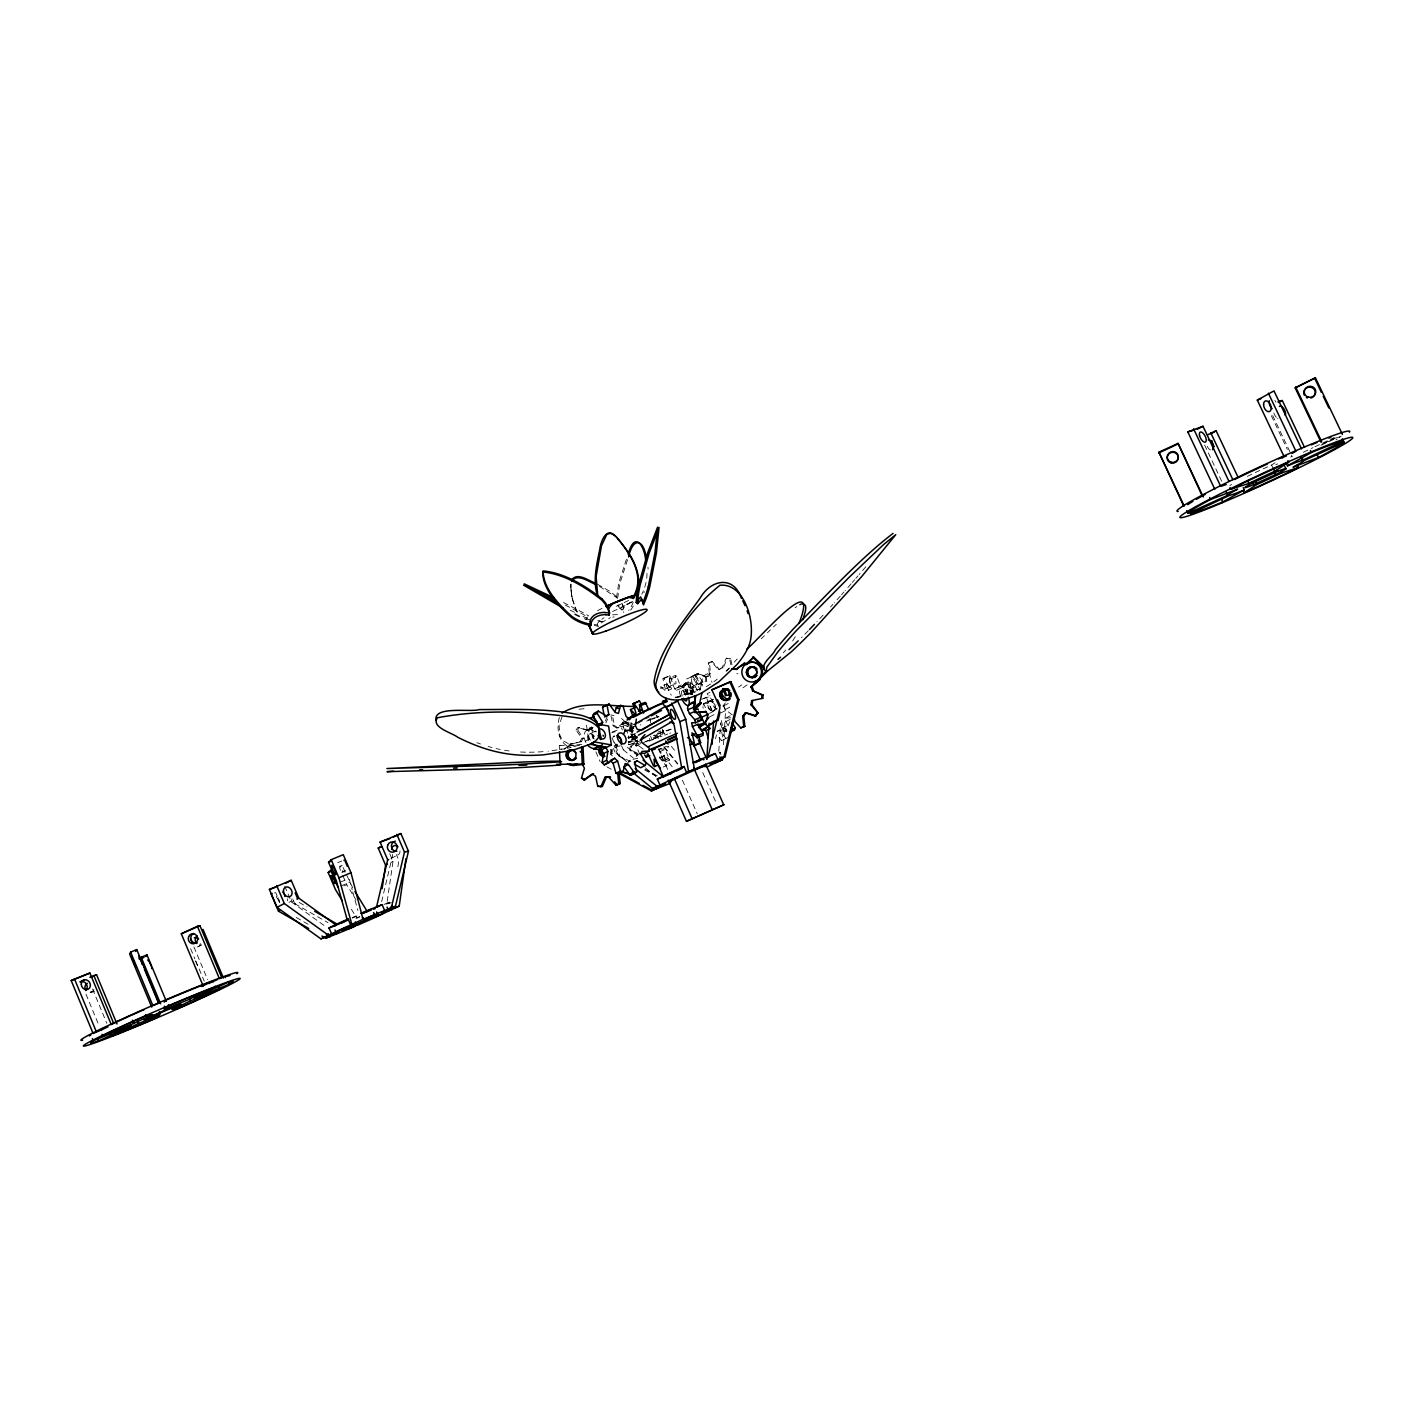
<?xml version="1.0" encoding="UTF-8"?>
<svg xmlns="http://www.w3.org/2000/svg" width="1424" height="1424" viewBox="0 0 1424 1424"><rect width="100%" height="100%" fill="white"/><g stroke="black" fill="none" stroke-linecap="round" stroke-linejoin="round"><path stroke-width="0.75" stroke-dasharray="5 3.75" d="M659.597 751.712L665.186 749.362L669.654 760.042L664.047 762.392L659.597 751.712L659.615 749.06L665.222 746.71L668.764 746.763L663.139 749.131L659.615 749.06M616.521 597.795L618.692 583.128L626.72 558.279M617.624 598.4L619.796 583.751L627.806 558.902M570.917 586.581L570.864 584.214M639.18 754.773L629.978 750.501L630.138 746.354L637.543 739.376L636.225 736.386M636.884 752.869L631.366 750.323L631.544 746.194L637.454 740.622M660.825 686.475L660.7 688.593L666.539 686.208L666.663 684.09L660.825 686.475L665.809 691.263L671.665 688.86L668.799 676.453L669.707 675.741L674.727 684.25L676.008 683.591L675.368 675.457L669.458 677.86L670.117 685.994L668.853 686.653L663.833 678.144L662.925 678.856L665.809 691.263M718.8 751.196L720.491 723.445M723.517 744.716L725.564 710.54L722.965 704.702M570.953 585.317L571.042 584.143M581.295 741.69L570.027 744.076L569.867 745.767L571.416 745.589L571.576 743.915L581.295 741.69L583.431 738.237L577.592 729.907L576.044 730.031L581.9 738.38L583.431 738.237M690.142 694.414L690.462 691.138L701.658 688.824L702.299 684.713L696.3 676.293L695.072 676.275L696.959 673.588L707.942 676.685L710.523 673.427L709.472 663.086L712.409 661.733L719.369 669.351L723.214 667.838L727.397 658.333L726.258 658.244L722.057 667.785L718.212 669.298L711.235 661.662L708.28 663.032L709.33 673.392L706.749 676.667L696.959 673.588M691.388 694.396L691.708 691.121L699.665 689.287M646.799 578.358L647.119 570.419M632.879 731.705L631.028 727.931L631.651 723.588M397.901 866.735L398.827 860.274L396.388 854.596M389.731 853.724L393.006 861.395L386.794 904.187L391.315 902.407M700.448 688.842L701.071 684.695L695.072 676.275M685.709 695.304L683.52 691.797L686.154 679.159L692.117 676.72L700.377 689.892L694.414 692.349L686.154 679.159M692.705 694.609L689.43 689.376L692.117 676.72M715.542 738.771L716.468 734.837M381.632 901.712L391.742 858.832M688.13 694.859L682.844 686.19L683.894 684.161L691.281 688.735L692.758 686.315L690.836 676.898L692.776 676.24L698.614 684.321L705.539 681.42L707.408 673.783L709.722 674.673L711.947 682.203M701.178 683.698L703.047 676.08L707.408 673.783M657.425 733.716L656.571 736.884L662.196 734.535L663.513 729.782L657.87 732.132M624.317 733.734L627.308 723.89L628.714 723.784L626.329 731.633M559.365 717.518C556.197 728.109 558.368 743.47 570.294 747.458M626.364 722.662L627.201 724.264L631.989 724.122M605.307 721.007L607.763 715.382M605.965 722.787L607.603 719.049M636.261 756.589L637.56 753.67M720.633 722.716L722.466 730.868L725.688 731.206L729.889 721.683M669.458 677.86L670.935 678.785L674.602 688.824L676.56 690.231L678.625 686.101L684.552 683.662L685.442 684.891L679.497 687.329L678.625 686.101M676.56 690.231L682.47 687.81L684.552 683.662M682.844 686.19L687.222 683.894L688.273 681.847L695.66 686.439L697.137 684.018L695.197 674.584L697.137 673.944L702.993 682.043L705.539 681.42M598.062 625.973C594.894 623.267 602.227 619.333 603.99 617.713M628.322 743.203L635.958 736.778M721.309 730.298L725.724 728.091L727.166 725.617L722.751 727.824L721.309 730.298L723.285 739.768L721.363 740.498L717.856 735.656M579.746 741.851L581.9 738.38M626.863 763.727L630.44 760.024M795.322 636.777L792.047 641.815M621.736 609.828C617.251 606.891 631.259 603.082 631.224 601.8M562.035 716.859L559.08 725.332L559.917 736.867M576.044 730.031L577.877 727.397L588.949 730.352L592.491 728.465L587.436 730.476L577.877 727.397M577.592 729.907L579.426 727.272M696.3 676.293L698.187 673.623M722.929 706.073L725.386 702.851M1322.006 444.252L1334.484 438.076M865.828 566.77L859.224 574.459M726.098 671.291L728.661 668.337M855.806 578.411L858.085 575.777M852.317 582.416L854.631 579.746M851.143 583.769L845.197 590.568M841.566 594.68L843.987 591.939M840.338 596.051L834.215 602.904M732.274 714.937L725.243 709.508L723.748 705.788L726.685 702.513M830.512 607.016L832.987 604.274M823.09 615.132L816.895 621.754M734.232 662.16L737.205 658.992M726.721 670.953L729.658 668.052M601.017 622.929L610.415 617.642M761.27 638.789L764.403 635.727M628.269 738.629L635.211 733.36M767.483 632.719L770.491 629.817M773.428 627.005L776.276 624.299M352.725 887.882L342.098 865.365L339.517 867.803L341.92 873.446M637.685 742.153L635.727 744.983L639.056 752.584M664.866 755.236L658.28 758.511L664.866 755.236L669.654 760.042M624.709 721.327A42.56 3.186 -23.9 0 0 622.697 722.573L620.205 725.92L622.448 729.871M635.353 734.998L632.897 738.629L637.24 739.145M631.953 726.311L629.123 730.014L632.897 738.629M713.922 681.651L717.233 679.141M626.133 721.879L617.998 727.878L614.598 725.653L612.391 715.631L610.932 715.702L613.157 725.759L616.556 728.002L624.709 721.968M795.108 607.817L796.853 606.553M747.155 684.908L740.48 689.501M738.593 687.062L741.868 684.855M1247.353 476.381A41.99 2.421 -24.8 0 1 1271.596 465.043L1275.103 462.729M710.558 684.018L703.741 688.273M663.851 756.162L666.841 765.471L665.987 766.023L659.543 756.838L659.882 760.523M631.437 602.032L625.99 605.147A24.973 13.012 -60.8 0 0 622.163 610.095L622.128 610.059A30.83 15.931 -60.3 0 1 618.621 604.897M592.704 727.735L589.394 729.48L589.358 727.895L592.295 726.347M587.151 729.996L591.565 727.664M690.836 676.898L695.197 674.584M692.776 676.24L697.137 673.944M683.894 684.161L688.273 681.847M703.047 676.08L705.361 676.97L709.722 674.673M585.246 741.281L589.661 738.967M692.758 686.315L697.137 684.018M589.322 734.197L593.434 732.043M198.381 946.586L201.692 944.86M698.614 684.321L702.993 682.043M691.281 688.735L695.66 686.439M612.854 737.009L614.776 736.012M288.093 894.058L291.457 901.962L293.273 901M689.59 694.093L692.509 692.58L687.222 683.894M631.028 727.931L633.965 726.4M710.024 692.171L707.105 693.684L716.023 705.058M390.977 858.512L398.417 854.667M701.694 699.326L709.989 695.713M391.155 862.357L393.006 861.395M615.257 747.796L617.446 746.657M704.577 703.296L708.974 701.035M709.223 701.445L713.353 699.326M626.756 761.715L615.008 752.139L610.593 754.417L613.958 757.141M621.54 745.784L623.338 749.843L627.735 747.582L639.643 757.301M713.673 710.701A5.126 3.275 62.8 0 0 712.926 702.619A5.126 3.275 62.8 0 0 707.728 704.916A5.126 3.275 62.8 0 0 713.673 710.701L716.806 709.099M723.748 705.788L728.127 703.563L729.64 707.283L725.243 709.508M709.526 713.353L713.922 711.11A5.625 3.578 62.8 0 0 713.015 702.263A5.625 3.578 62.8 0 0 707.39 704.862A5.625 3.578 62.8 0 0 713.922 711.11M709.526 716.931L713.958 714.688L706.108 697.048M721.149 712.783L725.564 710.54M727.878 725.065L725.777 721.648L725.742 718.07L730.138 715.863M725.777 721.648L730.192 719.423M717.002 731.687L719.939 730.209L725.795 738.291L721.363 740.498M723.285 739.768L727.717 737.579M1303.352 452.245L1312.999 447.652M1314.939 446.744L1334.252 437.577M616.236 606.304L630.227 599.7M386.135 904.187L388.77 902.816L384.996 904.222M1323.982 443.345L1339.824 436.1M1320.974 445.249L1341.177 436.047M352.351 918.124L358.011 915.561M384.053 904.436L389.838 901.908M356 918.195L359.72 916.522M690.426 694.218L691.957 692.812L691.477 694.378M628.892 738.059L636.297 735.247M637.169 738.113L633.84 739.572A32.396 9.274 -17 0 1 628.465 741.619M352.12 917.59L356.071 915.899M359.756 917.02L356.854 918.249L350.197 907.284M663.139 767.038L666.841 765.471M664.154 760.452L669.761 758.084M654.684 738.166L660.113 735.888M340.567 882.043L346.317 879.64L346.246 877.682M340.834 886.013L349.378 882.435M343.914 885.924L346.744 884.749L356 899.861M339.25 866.557L342.098 865.365M628.109 741.744L636.528 745.411L642.064 743.114M643.541 742.58L647.226 741.05M649.291 740.925L654.862 738.611M341.76 872.342L345.765 870.669M627.646 730.334L633.306 727.984M632.541 734.766L635.62 733.485M337.719 862.677L341.724 861.004M624.566 730.601L622.697 724.442L628.215 722.164L632.559 736.528M622.697 724.442L631.259 728.038L636.813 725.742M631.686 739.537L637.08 737.312M683.52 691.797L689.43 689.376M675.368 697.724A40.744 3.044 -23.9 0 1 684.179 694.538L693.061 691.352M668.853 686.653L676.008 683.591M666.076 688.735L671.95 686.332M674.602 688.824L686.279 683.965M663.833 678.144L669.707 675.741M662.925 678.856L668.799 676.453M670.935 678.785L676.863 676.382L680.512 686.386L682.47 687.81M682.132 690.836L693.452 686.101M622.697 722.573L628.287 720.33M671.274 729.302L656.927 734.499M669.689 733.324L670.651 732.968M667.749 734.036L664.866 735.087M658.992 716.788L657.069 717.482M670.704 729.106L656.909 733.894M655.165 718.159L652.317 719.173M662 736.119L660.113 736.778M658.458 716.45L656.001 717.304M612.391 731.847L619.689 729.319M611.644 732.879L615.293 731.616M703.634 698.65L711.413 695.962M651.373 719.494L644.075 721.932M658.226 737.436L644.413 741.922M655.182 717.571L651.177 718.924M653.26 735.763L655.076 735.14A5.571 1.78 67.4 0 1 652.619 737.027M650.394 719.173L648.062 719.921M579.693 745.126L567.197 748.348M90.602 992.475L93.753 991.549M687.009 693.648L691.601 692.723M717.393 730.904L719.939 730.209M293.113 899.79L294.768 903.67L299.271 902.496L306.979 906.892M632.203 725.421L623.908 727.005L620.312 726.329M638.7 743.488L628.393 744.485L639.002 745.802M617.678 744.894L614.064 745.784L618.39 755.788L629.639 761.858M628.429 741.904L637.382 740.533M274.547 892.901L275.704 892.634L279.763 902.246M632.968 759.348L638.878 758.013M565.666 748.65L548.044 751.231M612.676 617.126L614.207 616.895M612.48 614.83L619.636 614.509M618.39 755.788L631.544 761.911M579.105 709.241L586.759 708.44M629.978 750.501L631.366 750.323M630.138 746.354L631.544 746.194M633.573 730.815L625.296 730.245L630.885 730.939M725.688 731.206L726.845 731.082L722.466 730.868M570.027 744.076L571.576 743.915M559.454 749.647L559.294 745.589L560.878 745.428L561.056 749.469M627.61 737.276L637.614 736.261M679.996 696.888L673.552 697.262M587.436 730.476L588.949 730.352M616.556 728.002L617.998 727.878M613.157 725.759L614.598 725.653M589.358 727.895L593.132 727.735M725.742 718.07L732.452 717.785M559.294 745.589L582.932 744.521M690.462 691.138L691.708 691.121M701.071 684.695L702.299 684.713M706.749 676.667L707.942 676.685M736.831 673.712L737.935 673.748M709.33 673.392L710.523 673.427M718.212 669.298L719.369 669.351M722.057 667.785L723.214 667.838M708.28 663.032L709.472 663.086M711.235 661.662L712.409 661.733M731.989 664.741L730.637 658.636L729.497 658.564L731.313 666.717M726.258 658.244L730.637 658.636M586.083 618.835A25.045 2.047 26.8 0 0 586.706 619.404L589.963 619.315M624.762 730.192L630.529 730.904M504.559 750.27L508.991 750.946M591.494 726.774L593.541 738.7M496.086 748.579L500.269 749.487M488.076 746.461L492.028 747.564M610.86 714.83L614.047 715.756M476.915 742.687L480.529 744.022M629.924 722.876L635.086 725.03M640.408 742.402L633.84 739.572L632.968 736.706M563.495 602.53L581.134 611.644A31.417 2.545 26.7 0 1 588.753 615.916M565.186 605.022L580.476 612.961A31.186 2.545 26.7 0 1 587.738 617.037M597.457 584.214L610.522 591.743L618.283 598.062M599.415 586.296L617.001 597.849M645.232 769.298L660.861 777.735M644.627 769.939L655.877 776.027M606.855 766.842L612.658 769.975M294.768 903.67L328.001 922.645M296.21 917.465L309.382 924.995M722.751 727.824L728.18 731.153M675.368 675.457L676.863 676.382M587.4 618.443L587.453 618.479A31.186 2.51 26.7 0 1 582.202 616.076M291.457 901.962L325.242 926.294M643.239 749.131L637.204 744.663L636.884 740.8M623.338 749.843L633.52 758.155M645.392 767.856L658.974 778.928M621.54 718.444L624.424 721.149M666.663 684.09L671.665 688.86M659.276 757.586L664.047 762.392M671.398 746.39L676.738 753.011M664.456 747.084L677.788 763.691M663.709 746.817L677.593 764.154M658.155 749.149L673.392 768.248M344.056 872.271L342.703 870.527L342.508 872.111M577.272 612.267L572.857 600.857M666.539 686.208L671.309 695.215M576.489 611.822L572.145 597.51M1272.718 415.559L1292.28 456.784M1271.347 415.701L1287.332 449.414M1271.596 465.043L1273.109 468.211M1204.615 445.018L1222.201 482.344M703.438 703.242L706.055 709.116M719.832 752.281L720.847 754.542M702.762 772.573L716.575 803.723M662.356 729.141L665.008 735.122M662.516 730.281L664.278 734.268M682.381 780.174L697.226 813.727M656.553 734.606L658.28 738.486M658.547 748.846L667.838 769.85M650.59 736.208L652.281 740.071M612 737.828L619.814 755.592M613.388 748.472L615.008 752.139M595.855 751.836L600.198 761.733M626.293 723.677L625.812 722.591A36.009 2.688 -23.9 0 0 627.575 722.716M389.215 902.104L389.838 903.581M342.721 875.333L346.744 884.749M284.747 886.155L287.256 892.083M193.913 946.924L207.601 979.57M190.602 948.651L194.874 958.85M195.729 960.88L201.71 975.137M202.564 977.167L204.273 981.243M195.604 961.147L198.132 967.163M92.56 988.95L106.818 1023.358M85.992 994.201L98.737 1024.977M559.062 734.108L562.925 740.729L571.629 745.322A64.294 18.103 -16.9 0 0 574.121 745.856M631.259 728.038L636.528 745.411M705.361 676.97L707.586 684.481M349.325 879.409L352.173 889.769M352.743 891.851L357.887 910.506M631.508 722.787L631.864 724.229A9.434 2.955 67.5 0 0 631.33 731.562A9.434 2.955 67.5 0 0 637.151 741.423M721.345 720.58L723.623 730.743M725.724 728.091L726.525 731.883M572.573 600.287L571.861 595.873M571.95 596.976L571.38 592.669M650.003 718.194L650.964 724.389M571.7 595.357L571.184 591.12M586.51 725.172L588.753 740.978M571.024 589.625L571.273 592.224M647.938 567.268L648.116 569.155M571.131 590.729L570.846 586.795M623.605 608.244L623.676 609.347M570.828 585.478L570.935 587.898M279.335 900.199A5.18 4.112 62.4 0 1 276.238 893.56M292.116 898.722A5.037 4.735 80.8 0 1 288.805 902.407M279.745 902.407A5.055 4.77 80.8 0 1 278.374 897.031M287.684 898.847A5.055 4.77 80.8 0 1 287.256 900.858M400.002 851A5.002 3.756 62.8 0 1 394.697 854.382M392.526 854.382A4.984 3.756 62.8 0 1 391.564 858.067M616.948 743.933A5.34 3.596 62.7 0 1 612.658 747.6M617.482 745.5A5.358 3.596 62.7 0 1 614.047 742.1M613.797 737.045A5.358 3.596 62.7 0 1 614.011 736.706M612.124 749.238A5.18 5.055 83.7 0 1 610.7 754.489M610.665 749.416A5.198 5.055 83.7 0 1 610.611 752.495M660.238 731.776A5.091 1.638 67.4 0 1 660.309 735.799A5.091 1.638 67.4 0 1 657.621 733.52M654.933 735.033A5.091 1.62 67.4 0 1 652.797 736.956M717.198 708.636A5.144 3.275 62.8 0 1 712.765 704.933A5.144 3.275 62.8 0 1 713.104 699.504M719.102 752.424A38.412 1.78 -23.9 0 1 719.316 753.332M94.518 991.211A4.948 4.575 80.3 0 1 90.638 991.424M93.806 989.52A4.966 4.575 80.3 0 1 88.786 992.51M201.015 945.127A4.895 4.041 62.6 0 1 199.413 945.162M200.357 943.507A4.895 4.041 62.6 0 1 196.53 946.96M1274.854 400.411A5.696 3.453 68.3 0 1 1275.957 402.173M1210.489 449.948A5.358 3.097 68 0 1 1206.751 444.751M1277.969 418.46A5.393 2.296 62.4 0 1 1277.666 418.318M1276.349 417.268A5.393 2.296 62.4 0 1 1273.839 412.978M1275.797 464.651A22.428 1.299 -24.8 0 1 1277.72 463.904M1340.073 437.043A86.312 4.984 -24.8 0 1 1339.272 437.666M1337.189 439.108A86.312 4.984 -24.8 0 1 1335.89 439.927M1229.855 485.531A41.99 2.421 -24.8 0 1 1231.618 484.516M1290.678 457.033A41.99 2.421 -24.8 0 1 1291.782 456.606M623.73 733.538A42.72 2.795 -27.4 0 1 632.096 726.756M638.094 723.196A42.72 2.795 -27.4 0 1 649.202 716.984M676.542 697.742A36.009 2.688 -23.9 0 1 691.227 694.253M632.683 601.515A29.762 3.667 -23.9 0 1 612.231 611.59M586.492 619.458A29.762 3.667 -23.9 0 1 587.56 617.019M597.528 610.718A29.762 3.667 -23.9 0 1 603.278 607.763M620.472 609.009A31.061 16.038 -60.3 0 1 617.856 605.2M644.378 591.708A30.687 15.789 -60.5 0 1 643.915 592.758M646.051 582.487A30.901 15.895 -60.5 0 1 641.815 594.235M574.424 612.284A31.186 2.51 26.7 0 1 570.276 610.184M586.136 619.529A30.972 2.51 26.7 0 1 584.285 618.692M596.994 624.958A30.847 20.381 -4 0 1 594.146 624.299M598.418 626.311A30.616 20.239 -4 0 1 594.271 625.403M621.523 603.349A30.687 20.328 -4.3 0 1 623.641 612.427M622.27 603.687A30.919 20.47 -4.3 0 1 623.463 612.089M633.288 605.894A29.762 28.961 -80.9 0 1 630.262 610.647M602.548 621.594A29.762 28.961 -80.9 0 1 598.952 620.722M633.235 602.138A29.851 29.05 -80.9 0 1 628.678 610.415M602.708 621.647A29.851 29.05 -80.9 0 1 597.279 620.526M694.111 692.189A5.465 1.869 67.6 0 1 693.524 686.048A5.465 1.869 67.6 0 1 697.422 690.426M687.988 694.129A5.465 1.851 67.6 0 1 687.97 688.415A5.465 1.851 67.6 0 1 692.028 694.449M543.042 751.676A74.457 25.935 -7.8 0 1 523.053 752.121A73.603 25.632 -7.8 0 1 518.229 751.872M594.217 738.878A5.411 3.667 62.4 0 1 592.936 733.431A5.411 3.667 62.4 0 1 596.175 731.206M656.108 715.168A64.632 18.37 -17.1 0 1 656.998 716.325A65.362 18.565 -17.1 0 1 657.55 717.589L656.695 714.777A65.379 18.494 -17.1 0 1 656.784 717.554M627.486 733.271A5.037 1.566 67.5 0 1 629.426 731.331A5.037 1.566 67.5 0 1 632.025 738.967A5.037 1.566 67.5 0 1 628.358 735.852M637.222 737.24A5.037 1.566 67.5 0 1 633.609 732.897A5.037 1.566 67.5 0 1 633.627 727.967M785.781 649.985A65.023 14.276 -37.8 0 1 783.289 652.851M808.298 630.707A70.648 8.491 -46 0 1 801.409 637.667M686.671 694.093A10.253 3.489 67.6 0 1 686.475 683.894A10.253 3.489 67.6 0 1 693.613 692.687M680.458 695.766A10.253 3.471 67.6 0 1 680.547 686.332A10.253 3.471 67.6 0 1 687.383 694.467M688.415 694.111A5.465 1.851 67.6 0 1 688.362 688.344A5.465 1.851 67.6 0 1 692.402 694.253M682.292 696.087A5.465 1.851 67.6 0 1 682.06 690.871A5.465 1.851 67.6 0 1 685.531 694.342M590.301 740.249A10.164 6.871 62.4 0 1 592.722 727.255M585.887 742.563A10.146 6.871 62.4 0 1 586.118 730.69A10.146 6.871 62.4 0 1 596.247 733.36M620.223 745.784A5.856 3.916 62.7 0 1 614.011 742.758M613.388 736.831A5.856 3.916 62.7 0 1 614.171 735.816M593.185 738.789A5.411 3.667 62.4 0 1 592.473 733.253A5.411 3.667 62.4 0 1 596.3 731.9M588.521 740.658A5.411 3.667 62.4 0 1 589.02 734.375A5.411 3.667 62.4 0 1 594.538 736.493M564.189 749.255A9.737 9.452 84 0 1 574.584 746.123M567.055 747.707A9.719 9.434 84 0 1 575.349 745.713M611.145 749.362A5.678 5.536 83.7 0 1 610.415 754.026M649.718 738.344A5.571 1.762 67.4 0 1 647.849 740.302M640.551 724.62A9.416 2.973 67.5 0 1 640.942 725.172M637.222 737.365A5.037 1.566 67.5 0 1 633.395 733.271A5.037 1.566 67.5 0 1 633.787 728.501M703.207 708.244A5.607 3.578 62.8 0 1 702.958 706.642M703.118 705.254A5.607 3.578 62.8 0 1 708.992 704.898A5.607 3.578 62.8 0 1 710.113 712.979M630.405 730.886L629.194 730.263L630.298 730.868M636.884 745.784L635.798 745.215L636.884 745.784"/><path stroke-width="1.5" d="M633.449 597.991L633.466 596.727A31.915 26.113 -50.6 0 0 637.863 578.571C636.688 563.245 626.987 550.305 617.785 538.628M635.994 707.283L630.44 709.561L633.057 716.664M151.745 968.605L151.638 967.608M712.089 744.343L713.549 721.042M706.82 759.241L709.116 723.285M692.42 726.525L698.347 724.068L703.225 733.271L703.064 735.371L697.173 737.863L697.315 735.763L692.42 726.525L691.637 722.787L695.517 722.733L701.462 720.259L700.75 717.233L695.428 711.252L693.737 707.265C700.181 697.297 685.585 703.314 687.81 709.722L689.501 713.709L694.805 719.707L695.517 722.733M752.584 690.765L762.036 695.037L761.715 698.347L762.766 698.312L763.086 695.019L752.584 690.765L751.089 686.849L759.74 679.746L758.672 679.729M1183.878 506.285L1158.922 452.209L1178.057 443.345L1203.244 496.976M700.537 724.674L700.021 728.91L702.139 731.117L707.39 727.041L710.38 728.34L705.966 730.565L702.975 729.266L707.39 727.041M687.507 737.774L688.807 737.205L693.862 745.838L694.841 745.215L691.993 732.844L697.173 737.863M636.35 719.12L635.442 725.635L637.293 729.426L641.085 729.836M357.691 925.173L369.902 919.815A37.736 1.549 -23.5 0 0 386.563 912.036L399.218 906.091L405.965 858.619M391.707 909.794L392.33 905.486M382.113 888.701L385.584 865.222L378.214 848.045L380.048 847.066M644.983 734.588L641.298 738.522L641.637 742.385L649.166 747.992L649.291 751L641.993 751.427L640.693 754.346L646.193 763.3L645.054 765.507L637.276 760.914L634.695 762.125L636.635 772.111L634.517 772.894L628.34 764.457L625.154 763.584L622.947 771.915L620.419 771.06L617.571 760.986L614.634 758.262L608.813 762.641L606.553 760.345L607.87 751.391L605.983 747.529L598.116 746.746L593.701 749.042L598.116 746.746M608.813 762.641L604.363 764.902L602.103 762.623L603.438 753.688L601.569 749.825L593.701 749.042M751.623 700.644L752.709 700.608L752.068 704.755L758.12 713.21L750.982 704.809L751.623 700.644L762.766 698.312M591.28 623.748L591.067 625.474A31.666 21.004 20.3 0 1 571.772 617.66C558.973 606.41 542.402 589.269 542.758 571.985C564.189 573.961 585.086 586.83 601.854 600.145A31.524 20.808 20.5 0 1 609.241 615.043L609.543 612.961A27.608 18.138 19.6 0 0 605.04 612.623M609.223 615.008L609.241 614.972A26.842 17.622 19.6 0 0 606.037 614.865M1202.105 495.552L1178.057 443.345M693.328 707.55L695.944 695.588A36.526 15.397 -32.2 0 0 701.979 692.776L718.906 681.776L736.813 664.705A75.365 32.236 -32.1 0 0 743.702 655.538A74.44 31.826 -32.1 0 0 748.704 646.158C756.998 626.72 745.82 582.701 719.957 585.264C689.572 609.454 665.15 646.318 655.788 684.09A74.084 31.47 -32.5 0 0 656.624 689.127A74.92 31.826 -32.5 0 0 662.302 696.389C672.573 702.513 685.46 699.736 695.944 695.588M701.979 692.776L699.255 705.094L687.81 709.722M377.52 906.91L376.488 907.213L387.666 859.776L380.083 842.082L400.892 833.556L408.474 851.178L395.463 906.305L391.725 907.978L391.102 906.518M362.39 917.999L363.031 919.477L366.591 917.946A37.736 1.549 -23.5 0 1 384.64 910.577L391.404 907.515L404.469 852.086L396.869 834.375M709.294 756.696L708.084 756.892L719.939 707.888L711.875 689.803L730.85 681.615L738.914 699.682L725.083 756.785L720.722 758.743L719.885 756.856M718.034 720.58L720.081 712.089M692.776 762.677A38.412 1.78 -23.9 0 1 715.293 753.616L717.981 759.668L723.926 756.981L737.792 699.718L729.693 681.598M648.258 586.813L655.04 552.352L657.603 527.129L647.689 552.832L638.646 584.855A31.381 6.675 -76.4 0 0 636.225 602.459L637.632 603.847A31.168 6.622 -76.4 0 1 640.106 585.193L649.13 553.188L659.045 527.467L656.464 552.69L649.664 587.151A31.399 6.711 -76.4 0 1 643.452 604.826M627.236 719.084L634.463 714.706L628.821 718.853L625.937 716.13L623.125 706.268L620.633 705.378L618.425 713.442L615.257 712.498L609.098 704.079L602.583 707.141L604.096 715.026M615.132 711.733L616.236 707.71L620.633 705.378M803.029 619.689C803.581 615.417 809.455 604.15 802.157 603.723M593.63 773.748L584.036 779.96L581.473 778.056L584.427 768.248L582.558 764.581L584.089 764.368L572.626 765.56M707.799 726.115L717.269 719.921L707.799 726.115L705.147 724.175L708.191 714.225L704.987 711.591L694.787 712.641M598.774 732.844L599.006 726.774L595.926 722.431A73.656 25.347 -7.6 0 0 590.034 718.533A72.784 25.045 -7.6 0 0 580.974 715.222C547.706 707.817 513.263 709.633 479.407 709.561C470.828 712.534 433.074 705.432 436.047 720.384M628.554 556.909C633.342 535.976 644.057 539.447 646.3 558.511M799.113 623.142C821.292 565.524 755.468 643.292 746.603 649.273M628.215 554.363C634.036 531.49 643.862 543.808 645.606 559.543M584.036 779.96L592.135 773.997L595.535 776.24L597.742 786.297L600.91 786.653L605.004 777.273L610.487 777.237L605.004 777.273M600.91 786.653L602.388 786.368L606.464 777.023M893.062 533.413C860.399 558.19 825.066 596.638 793.933 628.287A69.562 8.224 -46 0 0 786.974 635.994A70.328 8.295 -46 0 0 775.226 649.914C772.876 656.108 757.853 665.293 765.987 671.523A34.781 4.094 -45.9 0 0 767.465 671.096L791.263 651.854A71.556 8.491 -46 0 0 800.519 643.043A70.666 8.384 -46 0 0 810.63 632.95L861.573 576.702L895.749 534.676L883.841 544.342L849.202 577.236L796.354 630.618A69.58 8.117 -46 0 0 789.394 638.326A70.346 8.206 -46 0 0 777.629 652.228L766.895 667.055L765.987 671.523L750.911 687.418L767.465 671.096M606.962 704.791L608.867 714.67L606.25 715.809L598.311 711.092L597.119 713.246L602.69 722.306L601.337 725.225L597.546 725.403M571.647 580.013C577.29 571.754 588.806 580.903 595.606 583.27M571.736 581.117C577.379 572.84 588.877 582.007 595.695 584.374M729.996 732.274L734.41 730.067L735.407 728.002L732.274 722.858M636.225 602.459L640.622 596.816L642.438 601.569M644.645 754.951L646.158 757.159L647.938 753.599L653.296 765.578L654.666 766.557L658.369 765.008M637.845 603.473L641.779 599.023L643.452 604.541M1321.08 442.294L1295.164 387.862L1315.42 377.823L1342.423 434.445M130.616 952.122L152.92 1005.682L159.043 1003.066L136.74 949.577L130.616 952.122L129.602 953.991L151.727 1007.106M602.69 722.306L598.276 724.638L592.74 715.596L593.933 713.442L598.311 711.092M135.672 951.463L136.74 949.577M1295.164 387.862L1315.42 377.823M166.359 1001.357L146.957 954.863L141.19 957.266L140.157 958.975L141.368 962.001M145.871 956.59L146.957 954.863M605.787 606.143A31.844 25.97 -51.2 0 0 607.247 607.033L608.422 605.307L631.882 596.104L633.466 596.727M708.849 717.518L704.293 723.214L699.059 711.448M634.178 771.879L632.327 774.514L621.291 771.63L630.921 774.763L632.772 772.128M734.873 720.099L733.752 720.188L740.765 727.878L743.737 726.525L742.669 716.13L745.268 712.854L755.147 715.987L757.052 713.299M755.147 715.987L758.12 713.21M740.765 727.878L744.841 726.418L743.773 716.041L746.372 712.783L756.215 715.898M678.287 776.97L668.586 781.278L678.305 776.988M745.428 664.616L753.688 657.105L763.958 667.073M746.532 664.67L753.688 657.105M763.62 669.244L764.385 668.443L752.602 657.034M814.439 624.353L809.526 629.461M686.457 821.31L724.015 804.685L686.457 821.345L668.265 780.174M164.187 1002.122L166.377 999.951A77.537 3.222 -23.3 0 1 212.959 981.1L213.28 981.83M334.355 926.098L336.224 925.173L298.791 898.135L291.208 880.299L269.403 889.466L276.986 907.355L320.934 938.861L333.483 932.934A37.736 1.549 -23.5 0 1 350.642 924.924L348.115 918.961L347.189 919.69L336.206 880.281L328.552 862.321L331.205 859.687L343.273 854.667L350.998 872.734L363.031 919.477M562.035 713.157C583.039 699.7 610.843 706.767 634.499 706.393M342.33 900.876L335.423 889.502L328.179 872.52L330.688 870.117L337.969 887.205M110.431 1034.536L111.161 1036.316A77.555 3.008 -23.3 0 0 156.515 1017.751L159.541 1014.849L158.651 1012.713M164.33 1006.145L165.54 1009.082L168.851 1005.896A77.555 3.008 -23.3 0 1 215.416 986.939L215.113 986.209M693.452 709.65L700.964 702.584M694.698 709.579L700.697 703.937M751.089 686.849L759.74 679.746M356.427 925.315L347.171 929.338L356.481 925.244M338.058 931.029L347.616 926.882L338.04 931.065M777.967 659.365L780.53 657.176M594.004 741.868C599.896 738.718 602.352 730.049 596.389 725.653A73.71 25.258 -7.6 0 0 590.497 721.772A72.838 24.956 -7.6 0 0 581.437 718.479C534.249 711.199 484.338 708.938 437.382 717.767C430.867 727.468 451.817 732.612 457.745 737.258C475.313 746.158 494.253 752.798 513.957 754.649A73.639 25.561 -7.8 0 0 523.462 755.29A74.493 25.863 -7.9 0 0 543.47 754.845L572.039 750.537L590.07 744.289A36.081 12.335 -7.9 0 0 594.004 741.868L611.341 744.912L608.582 726.044L596.816 723.89M752.228 677.237L755.752 674.442M630.44 709.561L635.068 714.172L636.03 713.175L633.004 703.848L639.429 700.928L641.298 704.15M639.429 700.928L633.004 703.848M350.642 924.924L363.672 918.996M604.363 764.902L607.283 762.712M640.07 740.213L672.644 721.274M731.776 668.746L735.852 669.387L744.218 663.246L746.692 664.296A9.897 9.79 -87.4 0 1 761.733 668.159A9.897 9.79 -87.4 0 1 754.15 681.882M735.852 669.387L745.322 663.299M634.232 724.513L665.916 706.108M694.378 769.013L686.688 772.627L683.983 766.521L681.704 767.928L674.246 725.546L666.076 707.141L677.557 700.697L685.781 719.227L694.378 769.013L692.99 769.85M674.745 702.708L677.557 700.697M141.83 964.137L141.706 963.087M1282.098 458.083L1285.605 455.769L1285.997 456.57M1229.998 487.631L1230.745 489.233L1248.866 483.43A42.008 2.314 -24.8 0 1 1274.605 471.397L1288.667 462.23L1287.901 460.628M1243.188 490.906L1244.078 492.793L1256.84 484.516A42.008 2.314 -24.8 0 0 1281.831 472.857L1298.51 467.499L1297.246 464.847M642.544 729.853L644.324 728.732M698.187 734.837L700.697 742.741L693.862 745.838M637.08 732.15L669.814 714.1M638.415 735.176L671.167 717.144M1283.647 455.68L1257.303 400.108L1273.999 390.906L1301.536 448.88M1207.463 434.925L1216.114 430.707L1238.15 477.449M1211.13 433.804L1216.114 430.707M644.947 728.34L645.909 727.753M647.208 726.97L648.579 726.151M649.611 725.546L651.409 724.496M652.139 724.086L654.381 722.822M1292.155 453.348L1295.929 451.212L1268.375 393.166M654.755 722.609L661.768 718.764M1189.734 511.821L1190.642 513.744A86.33 4.753 -24.8 0 0 1222.753 501.942L1244.362 489.892L1243.277 487.578M1286.548 463.868L1287.492 465.844L1311.397 452.512A86.33 4.753 -24.8 0 1 1343.063 441.173L1342.12 439.197M335.85 924.888L345.089 920.972L343.131 922.022M102.154 1029.588L93.112 1033.521L71.2 980.549L89.908 973.037L110.93 1023.731M89.908 973.037L71.2 980.549M669.28 742.563L671.469 741.477M341.101 923.357L342.258 922.752M609.098 704.079L602.583 707.141M592.74 715.596L597.119 713.246M285.726 883.218L291.208 880.299M662.552 718.337L664.154 717.5M604.47 717.002L608.867 714.67M664.937 717.073L667.322 715.827M622.715 771.399L619.155 773.285L620.188 783.52L617.286 784.838L615.862 785.105L609.027 777.486M276.986 907.355L284.319 903.528L328.339 935.176M1214.814 489.269L1187.812 431.881L1203.013 426.274L1228.983 481.401M296.94 899.096L298.791 898.135M1197.228 429.3L1203.013 426.274M668.123 715.418L669.689 714.599M694.004 762.588L699.967 759.846M601.569 749.825L605.983 747.529M611.341 744.912L606.909 747.208L590.07 744.289M1278.467 402.476L1282.259 400.5L1304.526 447.385M385.584 865.222L387.435 864.261M370.863 909.651L368.78 910.666M603.438 753.688L607.87 751.391M701.694 717.18L707.853 714.385M602.103 762.623L606.553 760.345M331.614 933.877L328.98 928.003L331.098 926.935A37.736 1.655 -23.5 0 1 348.115 918.961M614.634 758.262L610.184 760.523L613.121 763.246L615.969 773.303L618.497 774.158L622.947 771.915M613.121 763.246L617.571 760.986M649.291 751L644.858 753.243L639.376 753.563M628.34 764.457L623.89 766.699L630.067 775.119L636.635 772.111M634.303 762.41L637.276 760.914M615.969 773.303L620.419 771.06M375.224 916.433L378.873 914.315L341.956 930.406L375.224 916.433L373.569 912.553M645.054 765.507L640.604 767.732L634.374 764.083M675.065 736.92C681.455 732.862 658.707 743.755 671.309 738.647M630.067 775.119L634.517 772.894M731.01 730.209L735.407 728.002M674.389 771.63L672.573 772.502M701.178 759.775L702.904 758.796L700.359 759.686M632.398 772.128L652.53 788.487L660.006 785.14L657.318 779.07A38.412 1.78 -23.9 0 1 683.983 766.521M799.843 604.684L801.089 604.096M694.289 710.54L696.959 709.277M674.282 737.294L671.825 738.415M1287.492 465.844A42.008 2.314 -24.8 0 1 1302.462 460.361L1343.063 441.173M1190.642 513.744L1229.321 495.463A42.008 2.314 -24.8 0 0 1244.362 489.892M201.514 986.494L207.245 983.788M215.416 986.939L186.775 1000.396A37.736 1.46 -23.3 0 0 165.54 1009.082M111.161 1036.316L138.609 1023.429A37.736 1.46 -23.3 0 0 159.541 1014.849M1158.833 452.885L1177.915 444.057M592.847 717.002L589.963 718.337L594.342 716.913L592.847 717.002L596.923 721.559M699.932 760.363L698.472 761.039M671.879 741.281L674.104 740.284M203.187 986.031L181.293 933.752L197.42 926.33L199.947 925.671L221.859 977.879L219.403 978.662L197.42 926.33M199.947 925.671L181.293 933.752M389.767 838.683L380.083 842.082M393.469 836.974L400.892 833.556M730.85 681.615L711.875 689.803M80.082 981.777L83.998 979.979M89.872 977.273L96.547 974.71L116.982 1023.998M90.673 977.416L96.547 974.71M707.532 714.545L706.446 715.044M671.932 773.09L663.513 776.917L651.516 749.772L676.738 738.255M1276.794 469.404L1277.737 471.362L1255.487 481.508A22.428 1.228 -24.8 0 0 1253.618 484.658L1252.337 481.953M1253.618 484.658L1275.512 474.673A22.428 1.228 -24.8 0 0 1277.737 471.362M1187.936 513.388L1227.648 495.321A42.008 2.314 -24.8 0 1 1237.634 489.144L1210.578 499.504A86.33 4.753 -24.8 0 0 1187.936 513.388L1186.655 510.664M1344.167 442.312A86.33 4.753 -24.8 0 1 1318.464 457.442L1293.028 467.179A42.008 2.314 -24.8 0 0 1303.708 460.717L1344.167 442.312L1342.672 439.179M615.862 785.105L620.188 783.52M342.365 922.396L340.016 923.428M208.598 983.575L217.605 979.481M342.935 922.396L348.577 919.833M376.488 907.213L382.113 904.667L384.64 910.577M675.937 771.256L681.954 768.533M695.375 762.445L700.448 760.149L692.687 742.652M708.084 756.892L715.293 753.616M164.721 1010.186L143.966 1019.94L180.955 1004.045L164.721 1010.186L163.974 1008.37M321.949 936.031L325.722 938.202L329.389 936.529L328.161 933.628M92.346 1038.63L93.254 1040.837A77.555 3.008 -23.3 0 0 98.363 1040.997L131.186 1026.17L130.296 1023.998M193.984 997.779L227.342 982.685A77.555 3.008 -23.3 0 1 229.371 984.162L195.853 998.028A37.736 1.46 -23.3 0 0 193.984 997.779L193.219 995.963M618.443 773.107L651.249 790.872L655.521 788.932M325.722 938.202L336.687 933.859A37.736 1.549 -23.5 0 0 354.451 926.561M651.249 790.872L658.404 787.953M368.335 910.862L365.559 912.072M697.155 704.72L698.33 704.186M671.202 773.143L669.227 773.997M698.543 704.079L701.338 702.886M360.931 913.336L364.046 912.001A37.736 1.655 -23.5 0 1 382.113 904.667M697.03 761.662L695.019 762.499M690.07 744.859L693.951 743.221L692.438 742.224M694.841 745.215L700.697 742.741M339.517 923.642L336.456 924.87M351.764 924.069L338.912 877.789L350.998 872.734M691.672 735.336L695.606 733.68M646.158 757.159L649.825 755.628M697.315 735.763L703.225 733.271M328.179 872.52L331.027 871.346M694.805 719.707L700.75 717.233M143.966 957.391L140.157 958.975L138.876 956.02M362.942 913.354L365.149 912.25M328.552 862.321L331.543 861.075M689.501 713.709L695.428 711.252M688.575 771.488L679.871 721.683L685.781 719.227M666.076 707.141L671.95 704.72M689.323 704.577L695.286 702.103M668.764 774.193L665.934 775.154L674.317 771.31M93.254 1040.837L128.623 1026.206A37.736 1.46 -23.3 0 0 131.186 1026.17M633.84 703.207L640.213 712.267L639.483 704.649L645.108 702.352L648.561 708.921M639.483 704.649L640.871 705.556L646.478 703.26M638.522 711.306L642.26 709.775M668.408 710.22L663.317 704.399L662.605 701.445L666.468 699.86M364.74 912.41L361.981 913.425L371.023 909.349M366.324 911.965L368.389 911.129M1257.303 400.108L1261.023 398.613M675.492 739.715L677.023 739.127M698.525 726.026L704.773 723.588M102.67 1035.835L133.749 1023.464A37.736 1.46 -23.3 0 1 152.795 1014.618L146.049 1015.793A77.555 3.008 -23.3 0 0 102.67 1035.835L102.047 1034.358M219.403 989.342A77.555 3.008 -23.3 0 1 177.911 1008.459L171.895 1009.474A37.736 1.46 -23.3 0 0 190.549 1000.823L219.403 989.342L218.655 987.58M320.934 938.861L326.612 936.618A37.736 1.549 -23.5 0 0 327.983 936.992L329.389 936.529M100.374 1030.282L107.993 1026.846M399.218 906.091L393.807 908.227A37.736 1.549 -23.5 0 0 393.06 907.569L392.579 906.465M328.98 928.003L336.224 925.173M369.35 910.755L371.112 910.061M718.711 761.181L722.609 759.686L715.275 762.961M652.53 788.487L656.66 786.885M657.318 779.07L663.424 776.756L643.025 760.078M269.403 889.466L275.615 887.205M378.214 848.045L382.006 846.657M373.266 909.277L375.224 908.619M391.725 907.978L393.06 907.569M1226.224 484.552L1220.688 486.332L1193.632 428.838M391.404 907.515L395.463 906.305M1187.812 431.881L1193.454 430.333M1278.022 401.639L1282.259 400.5M272.233 893.471L271.076 893.738L278.445 911.146L279.585 910.826M387.666 859.776L388.681 859.544M404.469 852.086L408.474 851.178M597.742 786.297L602.388 786.368M630.921 774.763L632.327 774.514M723.926 756.981L725.083 756.785M581.473 778.056L585.549 779.711M583.021 746.692L583.787 764.012L582.256 764.243L581.49 746.87M559.543 751.676L559.988 761.84L561.572 761.626M651.516 749.772L655.04 749.309M698.063 712.356L706.179 711.519L704.987 711.591M743.737 726.525L744.841 726.418M705.147 724.175L706.357 724.068M393.505 771.185L387.008 771.683L497.457 768.586A67.64 1.566 -2.6 0 0 512.088 767.945A68.423 1.584 -2.6 0 0 525.634 767.269L560.558 765.08L560.415 761.822L525.492 763.976A68.423 1.495 -2.6 0 1 511.946 764.652A67.622 1.477 -2.6 0 1 497.314 765.293L386.919 768.533L523.569 762A68.744 1.531 -2.6 0 1 532.612 761.698A69.545 1.549 -2.6 0 1 547.884 761.288L560.362 761.146M742.669 716.13L743.773 716.041M745.268 712.854L746.372 712.783M750.982 704.809L752.068 704.755M419.546 769.832L422.608 769.672M453.58 768.195L457.264 768.017M583.787 764.012L556.517 764.35M662.605 701.445L666.272 701.302L665.471 697.6M518.888 765.347L523.694 765.169A68.744 1.62 -2.6 0 1 526.809 765.062M737.792 699.718L738.914 699.682M762.036 695.037L763.086 695.019M697.546 720.313L701.462 720.259M760.594 667.927L761.644 667.981M746.55 664.296L744.218 663.246M732.897 668.799L736.973 669.44M669.992 722.11L674.104 723.25M648.418 708.849L650.572 709.579M616.236 707.71L618.728 708.6M554.114 597.866L524.21 583.822L557.425 603.331M555.787 600.323L523.551 585.139L563.139 608.137M621.79 773.908L639.127 783.289M642.972 785.372L652.601 790.569M314.668 911.271L337.773 924.461M326.327 934.678L330.083 936.832M278.445 911.146L308.705 928.466M730.797 727.842L734.41 730.067M608.582 607.888L607.247 607.033M614.1 534.997L610.148 533.252L606.749 534.552L601.515 545.641L596.104 576.506L597.724 595.036M602.245 599.077C585.495 585.762 564.598 572.911 543.185 570.917C542.793 588.219 559.418 605.271 572.128 616.645A31.88 21.164 20.3 0 0 590.07 624.175L590.764 625.083M615.15 535.833C606.286 526.417 600.59 542.01 599.789 549.183C596.816 563.957 592.882 579.568 597.065 594.467M635.157 768.533L656.98 786.297M614.474 535.299L616.236 536.812M615.56 536.278L617.357 537.934M616.663 537.4C627.005 549.166 637.026 563.05 638.593 579.105A31.702 25.917 -50.6 0 1 633.449 598.543A25.205 20.399 -49.9 0 0 628.02 597.332L613.281 603.135A25.223 20.399 -50.1 0 0 608.991 608.137A31.648 25.792 -51.1 0 1 605.787 606.25M614.563 781.794L617.286 784.838M665.613 741.067L668.087 743.933M354.968 891.513L367.267 911.52M148.648 960.346L148.043 959.634L148.185 960.613M660.416 768.373L654.008 759.17L654.666 766.557M741.512 598.489C733.805 575.225 711.021 579.23 700.234 597.955C681.989 623.57 659.134 649.433 654.114 681.366A74.03 31.542 -32.5 0 0 654.951 686.421A74.867 31.898 -32.5 0 0 658.76 692.242M148.79 960.63L150.036 963.265M742.723 600.839L745.055 605.734M1314.886 378.731L1321.383 392.365M1323.234 396.264L1328.806 407.94M1295.644 386.972L1321.632 441.565M1316.648 453.633L1318.464 457.442M1310.436 450.5L1311.397 452.512M1302.978 459.151L1303.708 460.717M1300.966 457.211L1302.462 460.361M1284.822 466.431L1285.943 468.781M1280.728 470.543L1281.831 472.857M1273.109 468.211L1274.605 471.397M1274.035 471.575L1275.512 474.673M1255.398 481.437L1256.84 484.516M1247.549 480.653L1248.866 483.43M1210.774 432.86L1232.828 479.657M1225.993 491.814L1227.648 495.321M1221.151 498.542L1222.753 501.942M1209.652 497.51L1210.578 499.504M1158.922 452.209L1184.02 505.769M717.536 699.807L720.224 705.823M588.664 624.762L592.758 633.965L588.593 624.513M721.843 756.785L722.502 758.298M697.902 708.832L698.365 709.882M698.294 739.91L706.785 759.045M705.645 764.101L723.677 804.738M671.647 703.118L679.871 721.683M693.826 768.141L712.125 809.437M674.549 778.999L692.011 818.462M588.539 624.406L592.562 633.68M387.061 907.124L388.716 910.968M376.63 911.93L377.716 914.493M363.512 917.91L364.295 919.744M331.205 859.687L338.912 877.789M355.377 921.951L356.623 924.852M335.032 929.979L336.687 933.859M295.177 892.866L297.634 898.651M276.701 885.568L284.319 903.528M228.321 981.688L229.371 984.162M225.223 977.612L224.921 976.882A77.537 3.222 -23.3 0 1 230.083 975.582M203.009 929.409L223.443 978.057M190.496 938.772L192.204 942.848M189.659 998.687L190.549 1000.823M178.694 1003.368L179.157 1004.454M176.896 1006.02L177.911 1008.459M168.388 1004.774L168.851 1005.896M141.19 957.266L160.592 1003.813M144.34 969.032L158.58 1003.172M159.417 1011.645L160.307 1013.799M155.643 1015.65L156.515 1017.751M143.717 1010.186L143.557 1009.812A77.537 3.222 -23.3 0 0 111.019 1024.657M145.568 1014.671L146.049 1015.793M137.024 1019.62L138.609 1023.429M132.379 1020.171L133.749 1023.464M93.806 975.476L113.511 1022.984M74.422 978.804L96.369 1031.866M97.473 1038.844L98.363 1040.997M150.214 963.656L151.175 966.184M139.249 958.993L138.893 958.103M752.175 686.831L753.652 690.747M640.871 705.556L643.648 713.121M747.119 610.896L748.009 613.566M705.966 730.565L708.209 738.219M617.713 773.535L618.746 783.787M343.914 860.167A5.233 0.943 67.6 0 1 344.519 860.683M345.338 861.947A5.233 0.943 67.6 0 1 347.26 866.326M282.806 892.136A5.18 4.112 62.4 0 1 284.8 896.444M391.938 849.63A5.002 3.756 62.8 0 1 393.807 845.82A5.002 3.756 62.8 0 1 398.008 846.853M396.815 851.303A5.126 4.877 81.4 0 1 391.475 846.888A5.126 4.877 81.4 0 1 395.356 841.157M670.045 783.378A38.43 1.673 -23.9 0 1 660.718 784.766A38.43 1.673 -23.9 0 1 714.029 761.146A38.43 1.673 -23.9 0 1 707.212 766.913M617.251 735.87A5.358 3.596 62.7 0 1 621.095 743.951M604.31 754.845A5.18 5.055 83.7 0 1 602.334 749.54M604.737 755.913A5.198 5.055 83.7 0 1 601.426 748.223M729.925 698.187A5.287 5.215 88.3 0 1 722.449 698.614A5.287 5.215 88.3 0 1 722.271 691.014A5.287 5.215 88.3 0 1 729.747 691.103M730.815 692.758A5.287 5.215 88.3 0 1 730.761 696.817M670.33 773.891A20.506 0.943 -23.9 0 1 671.113 773.499M703.1 759.722A20.506 0.943 -23.9 0 1 704.026 759.668M705.022 766.771A20.523 0.89 -23.9 0 0 694.663 770.046L674.602 779.124A20.523 0.89 -23.9 0 0 671.149 781.776M80.296 981.901A5.073 4.397 61.9 0 1 85.6 990.517M85.725 990.356A4.966 4.575 80.3 0 1 87.238 983.272M196.637 943.489A4.895 4.041 62.6 0 1 197.242 936.12M194.269 937.74A4.895 4.041 62.6 0 1 198.648 938.914M197.082 942.848A5.037 4.699 80.6 0 1 191.154 939.822A5.037 4.699 80.6 0 1 193.593 933.432M82.645 1040.196A85.422 3.542 -23.3 0 1 157.192 1003.493A85.422 3.542 -23.3 0 1 236.847 973.713M89.374 1035.907A77.537 3.222 -23.3 0 1 90.816 1034.963M100.214 1029.908A77.537 3.222 -23.3 0 1 104.13 1027.968M1272.202 408.652A5.696 3.453 68.3 0 1 1269.318 400.731M1214.031 446.513A5.34 3.097 68 0 1 1211.877 440.603M1208.3 439.963A5.358 3.097 68 0 1 1212.821 443.612A5.358 3.097 68 0 1 1212.554 449.681M1279.393 406.463A5.411 2.296 62.4 0 1 1283.754 408.617A5.411 2.296 62.4 0 1 1285.213 415.274M1304.224 395.107A5.803 5.536 -17.4 0 1 1307.428 387.542A5.803 5.536 -17.4 0 1 1314.993 390.888A5.803 5.536 -17.4 0 1 1310.881 398.061M1307.446 397.937A5.803 5.536 -17.4 0 1 1306.395 397.456M1178.235 511.447A95.105 5.5 -24.8 0 1 1260.756 466.396A95.105 5.5 -24.8 0 1 1349.382 432.202M1298.51 467.499A86.33 4.753 -24.8 0 1 1244.078 492.793M1230.745 489.233A86.33 4.753 -24.8 0 1 1288.667 462.23M1187.741 504.683A86.312 4.984 -24.8 0 1 1192.903 501.355M1196.427 499.272A86.312 4.984 -24.8 0 1 1205.131 494.448M1234.377 479.55A86.312 4.984 -24.8 0 1 1267.378 463.957M1278.467 458.937A86.312 4.984 -24.8 0 1 1285.605 455.769M1311.273 444.858A86.312 4.984 -24.8 0 1 1316.88 442.615M1328.859 438.094A86.312 4.984 -24.8 0 1 1330.835 437.399M627.361 719.779A42.56 3.186 -23.9 0 1 636.101 715.168L649.736 708.618A42.56 3.186 -23.9 0 1 662.356 702.975L665.382 701.712A40.744 3.044 -23.9 0 1 667.215 700.964M651.266 715.863A42.72 2.795 -27.4 0 1 661.626 710.416M697.582 725.154A36.063 2.189 -23.9 0 1 698.543 727.646M666.841 742.563A36.063 2.189 -23.9 0 1 649.202 749.718M648.169 746.799A36.063 2.189 -23.9 0 1 677.326 733.235M629.123 719.796A36.009 2.688 -23.9 0 1 630.067 719.227M633.573 717.233A36.009 2.688 -23.9 0 1 667.162 701.498M606.98 605.983A29.762 3.667 -23.9 0 1 637.169 594.787M579.283 616.343A30.972 2.51 26.7 0 1 575.011 614.26M597.831 596.407A31.844 25.97 -51.2 0 1 597.101 594.449M648.24 586.795A31.613 6.782 -76.4 0 1 642.794 602.797M602.21 599.095A31.72 20.951 20.5 0 1 609.543 612.961M590.07 621.469A20.79 13.688 19.7 0 1 604.969 612.391M590.07 624.175A28.106 18.512 19.5 0 1 590.301 621.54M591.049 623.676A20.79 13.67 19.6 0 1 605.948 614.616M598.828 729.106A5.429 3.667 62.3 0 1 604.577 732.256A5.429 3.667 62.3 0 1 603.829 738.736A5.429 3.667 62.3 0 1 598.08 735.603M598.881 732.79A5.411 3.667 62.4 0 1 600.679 739.59M568.906 750.128A5.215 5.055 84.1 0 1 576.026 754.934A5.215 5.055 84.1 0 1 568.906 759.633A5.215 5.055 84.1 0 1 567.606 750.982M575.883 758.618A5.198 5.037 84.1 0 1 568.176 757.283A5.198 5.037 84.1 0 1 570.935 749.772M722.787 689.287A5.073 3.204 62.7 0 1 725.243 695.571M798.205 640.818A71.538 8.597 -46 0 1 788.949 649.611M756.749 675.706A5.269 5.198 -87.5 0 1 749.077 676.222A5.269 5.198 -87.5 0 1 749.273 668.443A5.269 5.198 -87.5 0 1 756.909 669.351M694.574 695.571A10.253 3.489 67.6 0 1 693.346 702.993M688.397 697.297A10.253 3.471 67.6 0 1 687.934 705.45A10.253 3.471 67.6 0 1 681.722 698.792M686.866 698.65A5.465 1.851 67.6 0 1 683.342 698.33M602.405 744.485A10.164 6.871 62.4 0 1 592.046 742.723M603.064 735.282A10.164 6.871 62.4 0 1 603.349 736.155M597.51 747.28A10.146 6.871 62.4 0 1 587.614 745.037M617.197 735.407A5.856 3.916 62.7 0 1 621.487 744.111M598.65 733.752A5.411 3.667 62.4 0 1 600.216 739.341M576.257 763.851A9.737 9.452 84 0 1 567.339 764.012M580.227 751.374A9.737 9.452 84 0 1 580.547 752.192M577.058 764.029A9.719 9.434 84 0 1 569.582 764.118M604.274 756.714A5.696 5.554 83.7 0 1 599.433 748.312M604.737 756.411A5.678 5.536 83.7 0 1 600.91 748.152M576.115 757.693A5.198 5.037 84 0 1 568.514 759.419A5.198 5.037 84 0 1 568.301 751.391A5.198 5.037 84 0 1 575.99 752.815M573.391 760.327A5.18 5.037 84 0 1 568.158 754.578A5.18 5.037 84 0 1 574.442 750.145M728.768 692.794A9.505 6.016 62.7 0 1 729.088 694.111M729.533 699.54A9.523 5.999 62.7 0 1 721.416 693.399M722.716 688.646A5.073 3.204 62.7 0 1 725.902 695.802M730.423 692.723A5.073 3.204 62.7 0 1 726.454 694.894A5.073 3.204 62.7 0 1 723.107 688.54M728.429 689.091A5.767 5.678 88.3 0 0 721.487 693.951A5.767 5.678 88.3 0 0 726.97 700.466A5.785 5.696 88.3 0 1 720.473 693.203A5.785 5.696 88.3 0 1 729.675 690.337M729.942 698.881A5.785 5.696 88.3 0 1 728.625 699.843M756.82 675.35A5.287 5.215 -87.4 0 1 749.238 676.008A5.287 5.215 -87.4 0 1 749.095 668.301A5.287 5.215 -87.4 0 1 756.714 668.657M131.827 957.266L135.743 966.682L131.827 957.266M142.275 962.108L145.996 971.008L142.275 962.108M331.027 875.546C334.569 890.374 337.773 881.456 331.027 875.546M381.863 912.748L391.28 908.672L381.863 912.748M695.927 769.12L705.61 764.866L695.927 769.12M656.179 787.988L665.738 783.787L656.268 787.917M710.184 764.012L719.725 759.846L710.184 764.012M364.526 919.263L374.031 915.169L364.526 919.263M329.62 935.906L339.019 931.883L329.62 935.906M373.052 917.768L382.326 913.781L373.159 917.697M331.899 867.608A5.233 0.926 67.6 0 0 335.655 874.87A5.233 0.926 67.6 0 0 333.59 867.554A5.233 0.926 67.6 0 0 331.899 867.608M283.412 890.943A5.198 4.112 62.4 0 0 289.962 896.586A5.198 4.112 62.4 0 0 289.944 888.113A5.198 4.112 62.4 0 0 283.412 890.943M387.773 844.913A5.162 4.913 81.4 0 0 392.757 852.211A5.162 4.913 81.4 0 0 396.246 844.129A5.162 4.913 81.4 0 0 387.773 844.913M670.437 712.196A5.411 1.78 67.5 0 0 674.923 719.405A5.411 1.78 67.5 0 0 673.499 711.537A5.411 1.78 67.5 0 0 670.437 712.196M720.295 692.117A5.304 5.215 88.3 0 0 724.852 700.056A5.304 5.215 88.3 0 0 729.337 692.082A5.304 5.215 88.3 0 0 720.295 692.117M81.257 984.162A5.091 4.397 61.9 0 0 88.146 989.253A5.091 4.397 61.9 0 0 88.074 980.727A5.091 4.397 61.9 0 0 81.257 984.162M188.609 936.778A5.055 4.717 80.6 0 0 193.682 943.756A5.055 4.717 80.6 0 0 196.708 935.693A5.055 4.717 80.6 0 0 188.609 936.778M118.673 1033.771A85.44 3.329 -23.3 0 0 240.086 978.68A85.44 3.329 -23.3 0 0 126.505 1024.141A85.44 3.329 -23.3 0 0 118.673 1033.771M1263.551 404.309A5.696 3.453 68.3 0 0 1269.229 411.643A5.696 3.453 68.3 0 0 1269.371 402.832A5.696 3.453 68.3 0 0 1263.551 404.309M1199.542 435.602A5.643 2.545 62.3 0 0 1205.434 442.081A5.643 2.545 62.3 0 0 1203.476 433.59A5.643 2.545 62.3 0 0 1199.542 435.602M1171.151 462.96A5.607 5.429 -19.2 0 0 1178.129 456.285A5.607 5.429 -19.2 0 0 1168.819 453.847A5.607 5.429 -19.2 0 0 1171.151 462.96M1171.258 462.302A5.625 5.447 -19.3 0 0 1178.253 455.609A5.625 5.447 -19.3 0 0 1168.926 453.17A5.625 5.447 -19.3 0 0 1171.258 462.302M1308.407 397.207A5.821 5.554 -17.4 0 0 1315.634 390.336A5.821 5.554 -17.4 0 0 1306.004 387.898A5.821 5.554 -17.4 0 0 1308.407 397.207M1222.575 502.601A95.123 5.233 -24.8 0 0 1352.8 437.755A95.123 5.233 -24.8 0 0 1223.875 492.01A95.123 5.233 -24.8 0 0 1222.575 502.601M606.072 630.974A29.779 3.453 -23.9 0 0 647.101 609.864A29.779 3.453 -23.9 0 0 606.339 624.317A29.779 3.453 -23.9 0 0 606.072 630.974M755.895 675.385A5.287 5.215 -87.5 0 0 752.032 667.126A5.287 5.215 -87.5 0 0 746.888 674.638A5.287 5.215 -87.5 0 0 755.895 675.385M617.375 737.08A5.874 3.916 62.7 0 0 624.282 743.702A5.874 3.916 62.7 0 0 623.641 734.428A5.874 3.916 62.7 0 0 617.375 737.08M759.9 677.432A9.932 9.808 -87.4 0 0 752.157 662.124A9.932 9.808 -87.4 0 0 742.919 676.578A9.932 9.808 -87.4 0 0 759.9 677.432M756.037 674.923A5.304 5.233 -87.4 0 0 751.925 666.752A5.304 5.233 -87.4 0 0 746.995 674.46A5.304 5.233 -87.4 0 0 756.037 674.923"/></g></svg>
